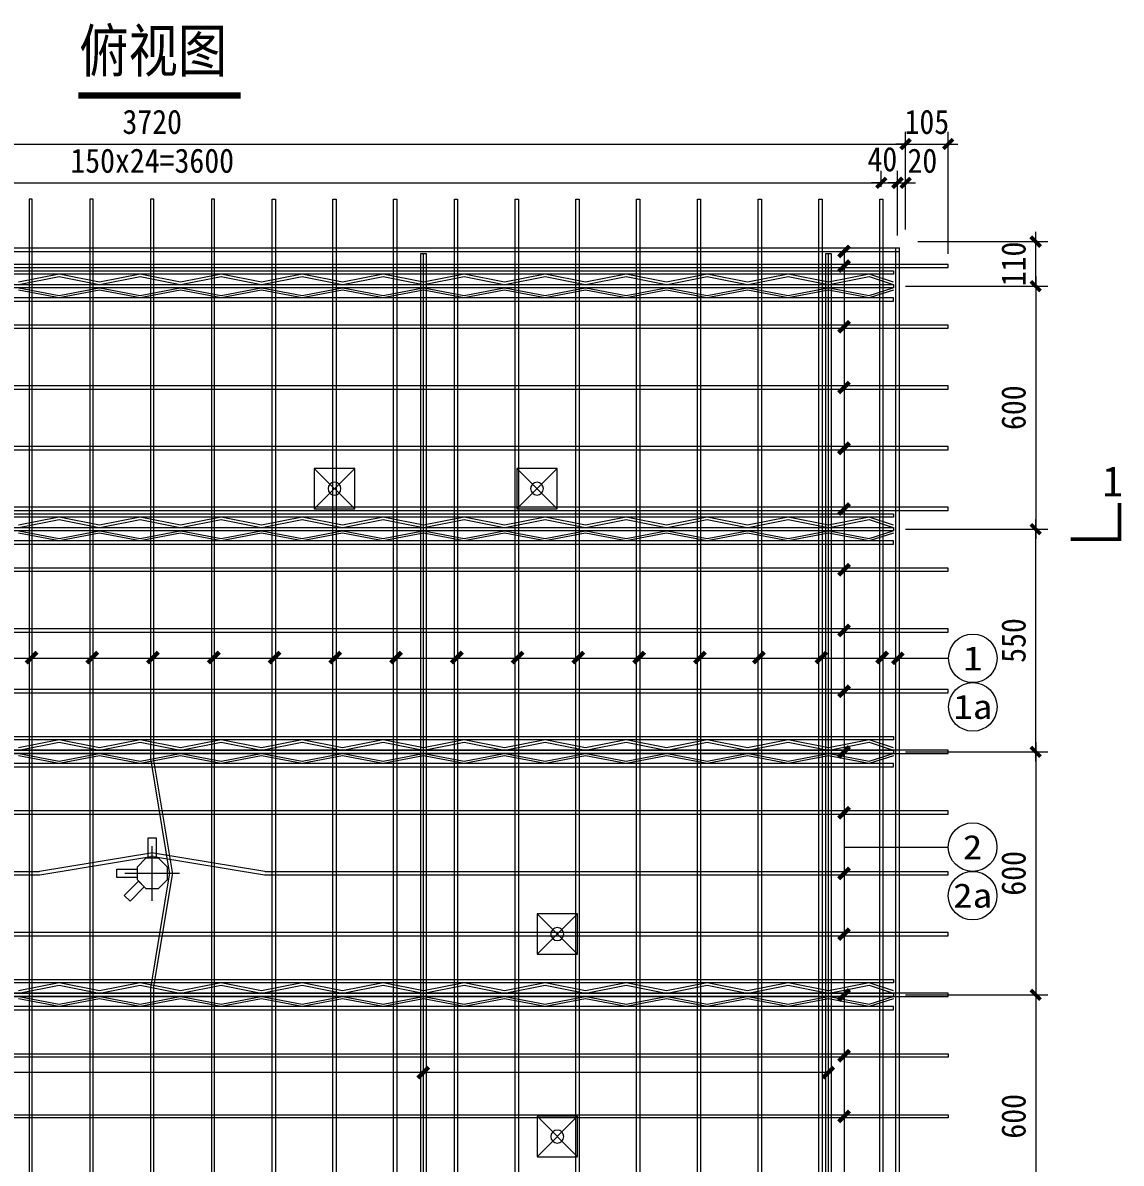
# Model space of a CAD drawing. Header units: millimetres. Extents: x 0 to 12600, y 0 to 8910.
# Drawn here: x 3027 to 5739, y 2156 to 4972 of the extents above; entities that cross this region are included whole.
import ezdxf
from ezdxf.enums import TextEntityAlignment as Align

# ---------------------------------------------------------------- set-up
doc = ezdxf.new("R2010")
doc.units = ezdxf.units.MM
doc.linetypes.add('ACAD_ISO10W100', pattern=[18, 12, -3, 0, -3])
for name, color, linetype in [('DBD6X-1##长度', 4, 'Continuous'), ('EQUIP-照明', 3, 'Continuous'), ('S-DETL-TEXT', 7, 'Continuous'), ('YZ-下划线', 1, 'ACAD_ISO10W100'), ('YZ-标题文字', 2, 'Continuous'), ('桁架', 4, 'Continuous'), ('钢筋', 7, 'Continuous')]:
    doc.layers.add(name, color=color, linetype=linetype)
for name, color, linetype, lineweight in [('PUB_DIM', 3, 'Continuous', 15), ('YG-标注', 151, 'Continuous', 15), ('YZ-符号', 96, 'Continuous', 9), ('墙板支撑', 7, 'Continuous', 15), ('文字标注', 7, 'Continuous', 15), ('轮廓线', 2, 'Continuous', 13)]:
    doc.layers.add(name, color=color, linetype=linetype, lineweight=lineweight)
doc.styles.add('YG-样式 2', font='simhei.ttf')
doc.styles.add('YZ-样式 1', font='simhei.ttf', dxfattribs={"width": 0.85})
doc.styles.add('YZ-样式 2', font='simhei.ttf', dxfattribs={"width": 0.9})
doc.dimstyles.new('YZ-30', dxfattribs={"dimscale": 30, "dimtxt": 2, "dimasz": 0.8, "dimexe": 1, "dimexo": 1, "dimgap": 0.8, "dimtad": 1, "dimdec": 0, "dimzin": 1, "dimdsep": 46, "dimtxsty": 'YZ-样式 2', "dimblk": 'ARCHTICK', "dimcen": 250, "dimdle": 0.8, "dimclrd": 151, "dimclre": 151, "dimclrt": 7, "dimazin": 0, "dimtfac": 1, "dimtdec": 0, "dimtix": 1, "dimtmove": 2, "dimatfit": 2, "dimldrblk": 'ARCHTICK', "dimfxl": 1, "dimlwd": 9, "dimlwe": 9, "dimarcsym": 0})

# ---------------------------------------------------------------- blocks, each defined once
blk = doc.blocks.new('_ArchTick')
at = {"color": 0, "linetype": 'ByBlock', "const_width": 0.4}
blk.add_lwpolyline([(-0.5, -0.5), (0.5, 0.5)], dxfattribs=at)
blk = doc.blocks.new('*D37')
at = {"layer": 'DBD6X-1##长度', "color": 151, "lineweight": 9, "ltscale": 30, "transparency": 16777216}
for p, q in [((1486.9, 4461.9), (1486.9, 4703)), ((5206.9, 4461.9), (5206.9, 4703)), ((1462.9, 4673), (5230.9, 4673))]:
    blk.add_line(p, q, dxfattribs=at)
at = {"layer": 'Defpoints', "color": 0, "ltscale": 30, "transparency": 16777216}
for p in [(5206.9, 4673), (1486.9, 4431.9), (5206.9, 4431.9)]:
    blk.add_point(p, dxfattribs=at)
at = {"layer": 'DBD6X-1##长度', "color": 151, "lineweight": 9, "ltscale": 30, "transparency": 16777216, "xscale": 24, "yscale": 24, "zscale": 24, "rotation": 180}
blk.add_blockref('_ArchTick', (1486.9, 4673), dxfattribs=at)
at = {"layer": 'DBD6X-1##长度', "color": 151, "lineweight": 9, "ltscale": 30, "transparency": 16777216, "xscale": 24, "yscale": 24, "zscale": 24}
blk.add_blockref('_ArchTick', (5206.9, 4673), dxfattribs=at)
at = {"layer": 'DBD6X-1##长度', "color": 7, "lineweight": 9, "ltscale": 30, "transparency": 16777216, "insert": (3346.9, 4727.4), "char_height": 60, "attachment_point": 5, "style": 'YZ-样式 2'}
blk.add_mtext('3720', dxfattribs=at)
blk = doc.blocks.new('*D38')
at = {"layer": 'Defpoints', "color": 0, "ltscale": 30, "transparency": 16777216}
for p in [(5311.9, 4673), (5206.9, 4431.9), (5311.9, 4371.9)]:
    blk.add_point(p, dxfattribs=at)
at = {"layer": '钢筋', "color": 151, "lineweight": 9, "ltscale": 30, "transparency": 16777216}
for p, q in [((5206.9, 4461.9), (5206.9, 4703)), ((5311.9, 4401.9), (5311.9, 4703)), ((5206.9, 4673), (5182.9, 4673)), ((5206.9, 4673), (5311.9, 4673)), ((5311.9, 4673), (5335.9, 4673))]:
    blk.add_line(p, q, dxfattribs=at)
at = {"layer": '钢筋', "color": 151, "lineweight": 9, "ltscale": 30, "transparency": 16777216, "xscale": 24, "yscale": 24, "zscale": 24}
blk.add_blockref('_ArchTick', (5206.9, 4673), dxfattribs=at)
at = {"layer": '钢筋', "color": 151, "lineweight": 9, "ltscale": 30, "transparency": 16777216, "xscale": 24, "yscale": 24, "zscale": 24, "rotation": 180}
blk.add_blockref('_ArchTick', (5311.9, 4673), dxfattribs=at)
at = {"layer": '钢筋', "color": 7, "ltscale": 30, "transparency": 16777216, "insert": (5259.4, 4727.4), "char_height": 60, "attachment_point": 5, "style": 'YZ-样式 2'}
blk.add_mtext('105', dxfattribs=at)
blk = doc.blocks.new('*D39')
at = {"layer": 'Defpoints', "color": 0, "ltscale": 30, "transparency": 16777216}
for p in [(5186.9, 4577.2), (5146.9, 4536.9), (5186.9, 4416.9)]:
    blk.add_point(p, dxfattribs=at)
at = {"layer": '钢筋', "color": 151, "lineweight": 9, "ltscale": 30, "transparency": 16777216}
for p, q in [((5146.9, 4566.9), (5146.9, 4607.2)), ((5186.9, 4446.9), (5186.9, 4607.2)), ((5146.9, 4577.2), (5122.9, 4577.2)), ((5146.9, 4577.2), (5186.9, 4577.2)), ((5186.9, 4577.2), (5210.9, 4577.2))]:
    blk.add_line(p, q, dxfattribs=at)
at = {"layer": '钢筋', "color": 151, "lineweight": 9, "ltscale": 30, "transparency": 16777216, "xscale": 24, "yscale": 24, "zscale": 24}
blk.add_blockref('_ArchTick', (5146.9, 4577.2), dxfattribs=at)
at = {"layer": '钢筋', "color": 151, "lineweight": 9, "ltscale": 30, "transparency": 16777216, "xscale": 24, "yscale": 24, "zscale": 24, "rotation": 180}
blk.add_blockref('_ArchTick', (5186.9, 4577.2), dxfattribs=at)
at = {"layer": '钢筋', "color": 7, "ltscale": 30, "transparency": 16777216, "insert": (5149.5, 4635.2), "char_height": 60, "attachment_point": 5, "style": 'YZ-样式 2'}
blk.add_mtext('40', dxfattribs=at)
blk = doc.blocks.new('*D40')
at = {"layer": 'Defpoints', "color": 0, "ltscale": 30, "transparency": 16777216}
for p in [(5146.9, 4577.2), (1546.9, 4536.9), (5146.9, 4536.9)]:
    blk.add_point(p, dxfattribs=at)
at = {"layer": '钢筋', "color": 151, "lineweight": 9, "ltscale": 30, "transparency": 16777216}
for p, q in [((1546.9, 4566.9), (1546.9, 4607.2)), ((5146.9, 4566.9), (5146.9, 4607.2)), ((1522.9, 4577.2), (5170.9, 4577.2))]:
    blk.add_line(p, q, dxfattribs=at)
at = {"layer": '钢筋', "color": 151, "lineweight": 9, "ltscale": 30, "transparency": 16777216, "xscale": 24, "yscale": 24, "zscale": 24, "rotation": 180}
blk.add_blockref('_ArchTick', (1546.9, 4577.2), dxfattribs=at)
at = {"layer": '钢筋', "color": 151, "lineweight": 9, "ltscale": 30, "transparency": 16777216, "xscale": 24, "yscale": 24, "zscale": 24}
blk.add_blockref('_ArchTick', (5146.9, 4577.2), dxfattribs=at)
at = {"layer": '钢筋', "color": 7, "ltscale": 30, "transparency": 16777216, "insert": (3346.9, 4631.5), "char_height": 60, "attachment_point": 5, "style": 'YZ-样式 2'}
blk.add_mtext('150x24=3600', dxfattribs=at)
blk = doc.blocks.new('*D41')
at = {"layer": 'Defpoints', "color": 0, "ltscale": 30, "transparency": 16777216}
for p in [(5176.9, 4321.9), (5176.9, 3721.9), (5528, 3721.9)]:
    blk.add_point(p, dxfattribs=at)
at = {"layer": 'YG-标注', "color": 151, "lineweight": 9, "ltscale": 30, "transparency": 16777216}
for p, q in [((5528, 4345.9), (5528, 3697.9)), ((5206.9, 4321.9), (5558, 4321.9)), ((5206.9, 3721.9), (5558, 3721.9))]:
    blk.add_line(p, q, dxfattribs=at)
at = {"layer": 'YG-标注', "color": 151, "lineweight": 9, "ltscale": 30, "transparency": 16777216, "xscale": 24, "yscale": 24, "zscale": 24}
for p, rotation in [((5528, 4321.9), 90), ((5528, 3721.9), 270)]:
    blk.add_blockref('_ArchTick', p, dxfattribs=dict(at, rotation=rotation))
at = {"layer": 'YG-标注', "color": 7, "lineweight": 9, "ltscale": 30, "transparency": 16777216, "insert": (5473.6, 4021.9), "char_height": 60, "attachment_point": 5, "rotation": 90, "style": 'YZ-样式 2'}
blk.add_mtext('600', dxfattribs=at)
blk = doc.blocks.new('*D43')
at = {"layer": 'Defpoints', "color": 0, "ltscale": 30, "transparency": 16777216}
for p in [(5176.9, 3171.9), (5176.9, 2571.9), (5528, 2571.9)]:
    blk.add_point(p, dxfattribs=at)
at = {"layer": '钢筋', "color": 151, "lineweight": 9, "ltscale": 30, "transparency": 16777216}
for p, q in [((5528, 3195.9), (5528, 2547.9)), ((5206.9, 3171.9), (5558, 3171.9)), ((5206.9, 2571.9), (5558, 2571.9))]:
    blk.add_line(p, q, dxfattribs=at)
at = {"layer": '钢筋', "color": 151, "lineweight": 9, "ltscale": 30, "transparency": 16777216, "xscale": 24, "yscale": 24, "zscale": 24}
for p, rotation in [((5528, 3171.9), 90), ((5528, 2571.9), 270)]:
    blk.add_blockref('_ArchTick', p, dxfattribs=dict(at, rotation=rotation))
at = {"layer": '钢筋', "color": 7, "ltscale": 30, "transparency": 16777216, "insert": (5473.6, 2871.9), "char_height": 60, "attachment_point": 5, "rotation": 90, "style": 'YZ-样式 2'}
blk.add_mtext('600', dxfattribs=at)
blk = doc.blocks.new('*D44')
at = {"layer": 'Defpoints', "color": 0, "ltscale": 30, "transparency": 16777216}
for p in [(5176.9, 2571.9), (5176.9, 1971.9), (5528, 1971.9)]:
    blk.add_point(p, dxfattribs=at)
at = {"layer": '钢筋', "color": 151, "lineweight": 9, "ltscale": 30, "transparency": 16777216}
for p, q in [((5528, 2595.9), (5528, 1947.9)), ((5206.9, 2571.9), (5558, 2571.9)), ((5206.9, 1971.9), (5558, 1971.9))]:
    blk.add_line(p, q, dxfattribs=at)
at = {"layer": '钢筋', "color": 151, "lineweight": 9, "ltscale": 30, "transparency": 16777216, "xscale": 24, "yscale": 24, "zscale": 24}
for p, rotation in [((5528, 2571.9), 90), ((5528, 1971.9), 270)]:
    blk.add_blockref('_ArchTick', p, dxfattribs=dict(at, rotation=rotation))
at = {"layer": '钢筋', "color": 7, "ltscale": 30, "transparency": 16777216, "insert": (5473.6, 2271.9), "char_height": 60, "attachment_point": 5, "rotation": 90, "style": 'YZ-样式 2'}
blk.add_mtext('600', dxfattribs=at)
blk = doc.blocks.new('*D46')
at = {"layer": 'Defpoints', "color": 0, "ltscale": 30, "transparency": 16777216}
for p in [(5206.9, 4431.9), (5528, 4431.9), (5176.9, 4321.9)]:
    blk.add_point(p, dxfattribs=at)
at = {"layer": '钢筋', "color": 151, "lineweight": 9, "ltscale": 30, "transparency": 16777216}
for p, q in [((5528, 4431.9), (5528, 4455.9)), ((5236.9, 4431.9), (5558, 4431.9)), ((5528, 4321.9), (5528, 4431.9)), ((5206.9, 4321.9), (5558, 4321.9)), ((5528, 4321.9), (5528, 4297.9))]:
    blk.add_line(p, q, dxfattribs=at)
at = {"layer": '钢筋', "color": 151, "lineweight": 9, "ltscale": 30, "transparency": 16777216, "xscale": 24, "yscale": 24, "zscale": 24}
for p, rotation in [((5528, 4431.9), 270), ((5528, 4321.9), 90)]:
    blk.add_blockref('_ArchTick', p, dxfattribs=dict(at, rotation=rotation))
at = {"layer": '钢筋', "color": 7, "ltscale": 30, "transparency": 16777216, "insert": (5473.6, 4376.9), "char_height": 60, "attachment_point": 5, "rotation": 90, "style": 'YZ-样式 2'}
blk.add_mtext('110', dxfattribs=at)
blk = doc.blocks.new('A$C7C4453D7')
at = {"color": 3, "lineweight": 15, "xscale": -80, "yscale": 80, "zscale": 80, "rotation": 180}
blk.add_blockref('_ArchTick', (0, 0), dxfattribs=at)
blk = doc.blocks.new('*D50')
at = {"layer": 'Defpoints', "color": 0, "ltscale": 30, "transparency": 16777216}
for p in [(5206.9, 4577.2), (5206.9, 4431.9), (5186.9, 4416.9)]:
    blk.add_point(p, dxfattribs=at)
at = {"layer": '钢筋', "color": 151, "lineweight": 9, "ltscale": 30, "transparency": 16777216}
for p, q in [((5186.9, 4446.9), (5186.9, 4607.2)), ((5206.9, 4461.9), (5206.9, 4607.2)), ((5186.9, 4577.2), (5162.9, 4577.2)), ((5186.9, 4577.2), (5206.9, 4577.2)), ((5206.9, 4577.2), (5230.9, 4577.2))]:
    blk.add_line(p, q, dxfattribs=at)
at = {"layer": '钢筋', "color": 151, "lineweight": 9, "ltscale": 30, "transparency": 16777216, "xscale": 24, "yscale": 24, "zscale": 24}
blk.add_blockref('_ArchTick', (5186.9, 4577.2), dxfattribs=at)
at = {"layer": '钢筋', "color": 151, "lineweight": 9, "ltscale": 30, "transparency": 16777216, "xscale": 24, "yscale": 24, "zscale": 24, "rotation": 180}
blk.add_blockref('_ArchTick', (5206.9, 4577.2), dxfattribs=at)
at = {"layer": '钢筋', "color": 7, "ltscale": 30, "transparency": 16777216, "insert": (5248.2, 4631.5), "char_height": 60, "attachment_point": 5, "style": 'YZ-样式 2'}
blk.add_mtext('20', dxfattribs=at)
blk = doc.blocks.new('A$C04E44E2E')
at = {"layer": '桁架', "color": 4, "lineweight": 9}
for p, q in [((-3660, 38), (0, 38)), ((0, 30), (-3660, 30)), ((-2060, 30), (-2160, 10)), ((-1960, 10), (-2060, 30)), ((-1860, 30), (-1960, 10)), ((-1760, 10), (-1860, 30)), ((-1660, 30), (-1760, 10)), ((-1560, 10), (-1660, 30)), ((-1460, 30), (-1560, 10)), ((-1360, 10), (-1460, 30)), ((-1260, 30), (-1360, 10)), ((-1160, 10), (-1260, 30)), ((-1060, 30), (-1160, 10)), ((-960, 10), (-1060, 30)), ((-860, 30), (-960, 10)), ((-760, 10), (-860, 30)), ((-660, 30), (-760, 10)), ((-560, 10), (-660, 30)), ((-460, 30), (-560, 10)), ((-360, 10), (-460, 30)), ((-260, 30), (-360, 10)), ((-160, 10), (-260, 30)), ((-60, 30), (-160, 10)), ((0.2, 10), (-60, 30)), ((0, 38), (0, 30)), ((-3660, 4), (0, 4)), ((-2159.1, 4), (-2060, 23.7)), ((-2060, 23.7), (-1960.9, 4)), ((-1960.9, 4), (-1959.3, 4)), ((-1959.3, 4), (-1860, 23.7)), ((-1860, 23.7), (-1760.9, 4)), ((-1760.9, 4), (-1759.1, 4)), ((-1759.1, 4), (-1660, 23.7)), ((-1660, 23.7), (-1560.9, 4)), ((-1560.9, 4), (-1559.1, 4)), ((-1559.1, 4), (-1460, 23.7)), ((-1460, 23.7), (-1360.9, 4)), ((-1360.9, 4), (-1359.1, 4)), ((-1359.1, 4), (-1260, 23.7)), ((-1260, 23.7), (-1160.9, 4)), ((-1160.9, 4), (-1159.1, 4)), ((-1160.9, 4), (-1159.3, 4)), ((-1159.1, 4), (-1060, 23.7)), ((-1060, 23.7), (-960.9, 4)), ((-960.9, 4), (-959.1, 4)), ((-960.9, 4), (-959.1, 4)), ((-960.9, 4), (-959.3, 4)), ((-959.1, 4), (-860, 23.7)), ((-860, 23.7), (-760.9, 4)), ((-760.9, 4), (-759.1, 4)), ((-759.1, 4), (-660, 23.7)), ((-660, 23.7), (-560.9, 4)), ((-560.9, 4), (-559.1, 4)), ((-559.1, 4), (-460, 23.7)), ((-460, 23.7), (-360.9, 4)), ((-360.9, 4), (-359.1, 4)), ((-359.1, 4), (-260, 23.7)), ((-260, 23.7), (-160.9, 4)), ((-160.9, 4), (-159.1, 4)), ((-159.1, 4), (-60, 23.7)), ((-60, 23.7), (-0.7, 4)), ((0, 4), (0, -4)), ((0, -4), (-3660, -4)), ((-2060, -29), (-2160, -10)), ((-2159.1, -4), (-2060, -22.7)), ((-2060, -22.7), (-1960.9, -4)), ((-1960, -10), (-2060, -29)), ((-1960.9, -4), (-1959.3, -4)), ((-1860, -29), (-1960, -10)), ((-1959.3, -4), (-1860, -22.7)), ((-1860, -22.7), (-1760.9, -4)), ((-1760, -10), (-1860, -29)), ((-1760.9, -4), (-1759.1, -4)), ((-1660, -29), (-1760, -10)), ((-1759.1, -4), (-1660, -22.7)), ((-1660, -22.7), (-1560.9, -4)), ((-1560, -10), (-1660, -29)), ((-1560.9, -4), (-1559.1, -4)), ((-1460, -29), (-1560, -10)), ((-1559.1, -4), (-1460, -22.7)), ((-1460, -22.7), (-1360.9, -4)), ((-1360, -10), (-1460, -29)), ((-1360.9, -4), (-1359.1, -4)), ((-1260, -29), (-1360, -10)), ((-1359.1, -4), (-1260, -22.7)), ((-1260, -22.7), (-1160.9, -4)), ((-1160, -10), (-1260, -29)), ((-1160.9, -4), (-1159.1, -4)), ((-1160.9, -4), (-1159.3, -4)), ((-1060, -29), (-1160, -10)), ((-1159.1, -4), (-1060, -22.7)), ((-1060, -22.7), (-960.9, -4)), ((-960, -10), (-1060, -29)), ((-960.9, -4), (-959.1, -4)), ((-960.9, -4), (-959.1, -4)), ((-960.9, -4), (-959.3, -4)), ((-860, -29), (-960, -10)), ((-959.1, -4), (-860, -22.7)), ((-860, -22.7), (-760.9, -4)), ((-760, -10), (-860, -29)), ((-760.9, -4), (-759.1, -4)), ((-660, -29), (-760, -10)), ((-759.1, -4), (-660, -22.7)), ((-660, -22.7), (-560.9, -4)), ((-560, -10), (-660, -29)), ((-560.9, -4), (-559.1, -4)), ((-460, -29), (-560, -10)), ((-559.1, -4), (-460, -22.7)), ((-460, -22.7), (-360.9, -4)), ((-360, -10), (-460, -29)), ((-360.9, -4), (-359.1, -4)), ((-260, -29), (-360, -10)), ((-359.1, -4), (-260, -22.7)), ((-260, -22.7), (-160.9, -4)), ((-160, -10), (-260, -29)), ((-160.9, -4), (-159.1, -4)), ((-60, -29), (-160, -10)), ((-159.1, -4), (-60, -22.7)), ((-60, -22.7), (-0.7, -4)), ((0.2, -10), (-60, -29)), ((0, -29), (-3660, -29)), ((-3660, -37), (0, -37)), ((0, -37), (0, -29))]:
    blk.add_line(p, q, dxfattribs=at)
blk = doc.blocks.new('*D51')
at = {"layer": 'Defpoints', "color": 0, "ltscale": 30, "transparency": 16777216}
for p in [(5176.9, 3721.9), (5528, 3721.9), (5176.9, 3171.9)]:
    blk.add_point(p, dxfattribs=at)
at = {"layer": 'YG-标注', "color": 151, "lineweight": 9, "ltscale": 30, "transparency": 16777216}
for p, q in [((5528, 3147.9), (5528, 3745.9)), ((5206.9, 3721.9), (5558, 3721.9)), ((5206.9, 3171.9), (5558, 3171.9))]:
    blk.add_line(p, q, dxfattribs=at)
at = {"layer": 'YG-标注', "color": 151, "lineweight": 9, "ltscale": 30, "transparency": 16777216, "xscale": 24, "yscale": 24, "zscale": 24}
for p, rotation in [((5528, 3721.9), 90), ((5528, 3171.9), 270)]:
    blk.add_blockref('_ArchTick', p, dxfattribs=dict(at, rotation=rotation))
at = {"layer": 'YG-标注', "color": 7, "ltscale": 30, "transparency": 16777216, "insert": (5473.6, 3446.9), "char_height": 60, "attachment_point": 5, "rotation": 90, "style": 'YZ-样式 2'}
blk.add_mtext('550', dxfattribs=at)
blk = doc.blocks.new('A$C0ABE7B75')
at = {"layer": '钢筋', "color": 4, "lineweight": 13}
for points in [[(-7.3, 0), (7.2, 0), (7.2, 3000), (7.2, 3060), (-7.3, 3060)], [(-7.3, 3060), (-7.3, 3060), (-7.3, 0)], [(-0.8, 3060), (-0.8, 3000), (-0.8, 0)]]:
    blk.add_lwpolyline(points, dxfattribs=at)
blk = doc.blocks.new('A$C6C6A476D')
at = {"layer": '墙板支撑', "color": 6, "ltscale": 30}
for p, q in [((50, 50), (-50, -50)), ((-50, 50), (50, -50))]:
    blk.add_line(p, q, dxfattribs=at)
blk.add_lwpolyline([(-50, 50), (50, 50), (50, -50), (-50, -50)], close=True, dxfattribs=at)
blk.add_circle((0, 0), 16, dxfattribs=at)
blk = doc.blocks.new('A$C35D967A2')
at = {"layer": '墙板支撑', "color": 0, "ltscale": 30}
for p in [(50, 50), (550, 50)]:
    blk.add_blockref('A$C6C6A476D', p, dxfattribs=at)

msp = doc.modelspace()

# ---------------------------------------------------------------- linework, layer by layer
at = {"layer": 'EQUIP-照明', "color": 2, "lineweight": 15}
for p, q in [((3346.9, 2804.4), (3346.9, 2939.4)), ((3414.4, 2871.9), (3279.4, 2871.9))]:
    msp.add_line(p, q, dxfattribs=at)
for points in [[(3356.9, 2959.4), (3356.9, 2909.4), (3336.9, 2909.4), (3336.9, 2959.4)], [(3384.4, 2887.4), (3362.4, 2909.4), (3331.4, 2909.4), (3309.4, 2887.4), (3309.4, 2856.4), (3331.4, 2834.4), (3362.4, 2834.4), (3384.4, 2856.4)], [(3259.4, 2881.9), (3309.4, 2881.9), (3309.4, 2861.9), (3259.4, 2861.9)], [(3292.1, 2802.9), (3327.4, 2838.3), (3313.3, 2852.4), (3277.9, 2817.1)]]:
    msp.add_lwpolyline(points, close=True, dxfattribs=at)
at = {"layer": 'PUB_DIM', "color": 1, "const_width": 9}
msp.add_lwpolyline([(5734.6, 3786.8), (5734.6, 3696.8), (5614.6, 3696.8)], dxfattribs=at)
at = {"layer": 'YZ-下划线', "color": 1, "linetype": 'ByBlock', "const_width": 15}
msp.add_lwpolyline([(3164.8, 4792.8), (3565.4, 4792.8)], dxfattribs=at)
at = {"layer": 'YZ-符号', "color": 3, "lineweight": 13}
for p, q in [((5055.5, 4415.9), (5055.5, 1327.9)), ((1512.9, 3402.9), (5312.8, 3402.9)), ((5055.5, 2936.7), (5312.3, 2936.7))]:
    msp.add_line(p, q, dxfattribs=at)
at = {"layer": 'YZ-符号', "color": 3}
msp.add_line((5015.9, 2380), (1351.4, 2380), dxfattribs=at)
for centre in [(5372.8, 3402.9), (5372.8, 3282.9), (5372.3, 2936.7), (5372.3, 2816.7)]:
    msp.add_circle(centre, 60, dxfattribs=at)
at = {"layer": '轮廓线', "color": 2, "lineweight": 30, "const_width": 0.05}
msp.add_lwpolyline([(5206.9, 4431.9), (5206.9, 1311.9), (1486.9, 1311.9), (1486.9, 4431.9)], close=True, dxfattribs=at)
at = {"layer": '钢筋', "color": 5, "lineweight": 13}
for points in [[(3050.9, 4431.9), (3050.9, 4536.9), (3042.9, 4536.9), (3042.9, 4431.9), (3042.9, 1206.9), (3050.9, 1206.9)], [(3200.9, 4431.9), (3200.9, 4536.9), (3192.9, 4536.9), (3192.9, 4431.9), (3192.9, 1206.9), (3200.9, 1206.9)], [(3500.9, 4431.9), (3500.9, 4536.9), (3492.9, 4536.9), (3492.9, 4431.9), (3492.9, 1206.9), (3500.9, 1206.9)], [(3642.9, 4431.9), (3642.9, 4536.9), (3650.9, 4536.9), (3650.9, 4431.9), (3650.9, 1206.9), (3642.9, 1206.9)], [(3792.9, 4431.9), (3792.9, 4536.9), (3800.9, 4536.9), (3800.9, 4431.9), (3800.9, 1206.9), (3792.9, 1206.9)], [(3942.9, 4431.9), (3942.9, 4536.9), (3950.9, 4536.9), (3950.9, 4431.9), (3950.9, 1206.9), (3942.9, 1206.9)], [(4092.9, 4431.9), (4092.9, 4536.9), (4100.9, 4536.9), (4100.9, 4431.9), (4100.9, 1206.9), (4092.9, 1206.9)], [(4242.9, 4431.9), (4242.9, 4536.9), (4250.9, 4536.9), (4250.9, 4431.9), (4250.9, 1206.9), (4242.9, 1206.9)], [(4392.9, 4431.9), (4392.9, 4536.9), (4400.9, 4536.9), (4400.9, 4431.9), (4400.9, 1206.9), (4392.9, 1206.9)], [(4542.9, 4431.9), (4542.9, 4536.9), (4550.9, 4536.9), (4550.9, 4431.9), (4550.9, 1206.9), (4542.9, 1206.9)], [(4692.9, 4431.9), (4692.9, 4536.9), (4700.9, 4536.9), (4700.9, 4431.9), (4700.9, 1206.9), (4692.9, 1206.9)], [(4842.9, 4431.9), (4842.9, 4536.9), (4850.9, 4536.9), (4850.9, 4431.9), (4850.9, 1206.9), (4842.9, 1206.9)], [(4992.9, 4431.9), (4992.9, 4536.9), (5000.9, 4536.9), (5000.9, 4431.9), (5000.9, 1206.9), (4992.9, 1206.9)], [(5142.9, 4431.9), (5142.9, 4536.9), (5150.9, 4536.9), (5150.9, 4431.9), (5150.9, 1206.9), (5142.9, 1206.9)], [(5182.9, 4416.9), (5182.9, 4416.9), (5190.9, 4416.9), (5190.9, 4416.9), (5190.9, 1326.9), (5182.9, 1326.9)]]:
    msp.add_lwpolyline(points, close=True, dxfattribs=at)
msp.add_lwpolyline([(3351.2, 2592.2), (3397.2, 2868.6, 0.082763), (3397.2, 2875.2), (3351.2, 3151.6, -0.041311), (3350.9, 3154.9), (3350.9, 4431.9), (3350.9, 4536.9), (3342.9, 4536.9), (3342.9, 4431.9), (3342.9, 3154.2, 0.041311), (3343.2, 3150.9), (3389.1, 2875.2, -0.082763), (3389.1, 2868.6), (3343.2, 2592.9, 0.041311), (3342.9, 2589.6), (3342.9, 1206.9), (3350.9, 1206.9), (3350.9, 2588.9, -0.041311)], format="xyb", close=True, dxfattribs=at)
at = {"layer": '钢筋', "color": 1, "lineweight": 13}
msp.add_lwpolyline([(1501.9, 4407.9), (5191.9, 4407.9), (5191.9, 4415.9), (1501.9, 4415.9), (1501.9, 4407.9), (1501.9, 4407.9)], dxfattribs=at)
for points in [[(1486.9, 4375.9), (1381.9, 4375.9), (1381.9, 4367.9), (1486.9, 4367.9), (5311.9, 4367.9), (5311.9, 4375.9)], [(1486.9, 4225.9), (1381.9, 4225.9), (1381.9, 4217.9), (1486.9, 4217.9), (5311.9, 4217.9), (5311.9, 4225.9)], [(1486.9, 4075.9), (1381.9, 4075.9), (1381.9, 4067.9), (1486.9, 4067.9), (5311.9, 4067.9), (5311.9, 4075.9)], [(1486.9, 3925.9), (1381.9, 3925.9), (1381.9, 3917.9), (1486.9, 3917.9), (5311.9, 3917.9), (5311.9, 3925.9)], [(1486.9, 3775.9), (1381.9, 3775.9), (1381.9, 3767.9), (1486.9, 3767.9), (5311.9, 3767.9), (5311.9, 3775.9)], [(1486.9, 3625.9), (1381.9, 3625.9), (1381.9, 3617.9), (1486.9, 3617.9), (5311.9, 3617.9), (5311.9, 3625.9)], [(1486.9, 3475.9), (1381.9, 3475.9), (1381.9, 3467.9), (1486.9, 3467.9), (5311.9, 3467.9), (5311.9, 3475.9)], [(1486.9, 3325.9), (1381.9, 3325.9), (1381.9, 3317.9), (1486.9, 3317.9), (5311.9, 3317.9), (5311.9, 3325.9)], [(1486.9, 3175.9), (1381.9, 3175.9), (1381.9, 3167.9), (1486.9, 3167.9), (5311.9, 3167.9), (5311.9, 3175.9)], [(1486.9, 3025.9), (1381.9, 3025.9), (1381.9, 3017.9), (1486.9, 3017.9), (5311.9, 3017.9), (5311.9, 3025.9)], [(1486.9, 2725.9), (1381.9, 2725.9), (1381.9, 2717.9), (1486.9, 2717.9), (5311.9, 2717.9), (5311.9, 2725.9)], [(1486.9, 2575.9), (1381.9, 2575.9), (1381.9, 2567.9), (1486.9, 2567.9), (5311.9, 2567.9), (5311.9, 2575.9)], [(1486.9, 2417.9), (1381.9, 2417.9), (1381.9, 2425.9), (1486.9, 2425.9), (5311.9, 2425.9), (5311.9, 2417.9)], [(1486.9, 2267.9), (1381.9, 2267.9), (1381.9, 2275.9), (1486.9, 2275.9), (5311.9, 2275.9), (5311.9, 2267.9)]]:
    msp.add_lwpolyline(points, close=True, dxfattribs=at)
for points in [[(3343.6, 2921.9), (3068.9, 2876.2, -0.041311), (3065.6, 2875.9), (1486.9, 2875.9), (1381.9, 2875.9), (1381.9, 2867.9), (1486.9, 2867.9), (3066.2, 2867.9, 0.041311), (3069.5, 2868.2), (3343.6, 2913.8)], [(3350.2, 2913.8), (3624.3, 2868.2, 0.041311), (3627.5, 2867.9), (5311.9, 2867.9), (5311.9, 2875.9), (3628.2, 2875.9, -0.041311), (3624.9, 2876.2), (3350.2, 2921.9)]]:
    msp.add_lwpolyline(points, format="xyb", dxfattribs=at)
for centre in [(3346.9, 2902.2), (3346.9, 2894.1)]:
    msp.add_arc(centre, 20, 80.5377, 99.4623, dxfattribs=at)

# ---------------------------------------------------------------- block references
at = {"layer": 'S-DETL-TEXT', "xscale": -0.3333333333284827, "yscale": 0.3333333333357586, "zscale": 0.3333333333333333}
for p in [(5054.9, 4407.9), (5054.9, 4371.6), (5054.9, 4221.6), (5054.9, 4071.6), (5054.9, 3921.6), (5054.9, 3771.6), (5054.9, 3621.6), (5054.9, 3471.6), (3048.9, 3404.8), (3198.9, 3404.8), (3348.9, 3404.8), (3498.9, 3404.8), (3648.9, 3404.8), (3798.9, 3404.8), (3948.9, 3404.8), (4098.9, 3404.8), (4248.9, 3404.8), (4398.9, 3404.8), (4548.9, 3404.8), (4698.9, 3404.8), (4844.8, 3404.8), (4998.9, 3404.8), (5148.9, 3404.8), (5187.7, 3402.9), (5054.9, 3321.6), (5054.9, 3171.6), (5054.9, 3021.6), (5054.9, 2871.6), (5054.9, 2721.6), (5054.9, 2571.6), (5054.9, 2421.6), (5054.9, 2271.6)]:
    msp.add_blockref('A$C7C4453D7', p, dxfattribs=at)
at = {"layer": 'YG-标注', "color": 0, "ltscale": 30}
for name, p in [('A$C0ABE7B75', (4016.6, 1341.9)), ('A$C0ABE7B75', (5016.6, 1341.9)), ('A$C04E44E2E', (5176.9, 4321.9)), ('A$C04E44E2E', (5176.9, 3721.9)), ('A$C04E44E2E', (5176.9, 3171.9)), ('A$C04E44E2E', (5176.9, 2571.9))]:
    msp.add_blockref(name, p, dxfattribs=at)
at = {"layer": 'YZ-符号', "xscale": -0.3333333333284827, "yscale": 0.3333333333357586, "zscale": 0.3333333333333333}
for p in [(4015.9, 2380), (5015.9, 2380)]:
    msp.add_blockref('A$C7C4453D7', p, dxfattribs=at)
at = {"layer": '墙板支撑', "extrusion": (0, 0, -1), "zscale": -1}
msp.add_blockref('A$C35D967A2', (-4346.9, 3771.9), dxfattribs=at)
at = {"layer": '墙板支撑', "xscale": -1, "rotation": 270}
msp.add_blockref('A$C35D967A2', (4296.9, 2171.9), dxfattribs=at)

# ---------------------------------------------------------------- texts
at = {"layer": 'YZ-标题文字', "style": 'YZ-样式 1', "width": 0.85}
msp.add_text('俯视图', height=105, dxfattribs=at).set_placement((3166.8, 4819.4), align=Align.BOTTOM_LEFT)
at = {"layer": 'YZ-标题文字', "style": 'YZ-样式 1', "width": 1.176}
for s, p in [('1', (5372.8, 3402.9)), ('1a', (5372.8, 3282.9)), ('2', (5372.3, 2936.7)), ('2a', (5372.3, 2816.7))]:
    msp.add_text(s, height=60, dxfattribs=at).set_placement(p, align=Align.MIDDLE)
at = {"layer": '文字标注', "style": 'YG-样式 2'}
msp.add_text('1', height=75, dxfattribs=at).set_placement((5717.9, 3802.6), align=Align.CENTER)

# ---------------------------------------------------------------- dimensions: what is measured, and where the dimension line sits
at = {"layer": 'DBD6X-1##长度', "color": 0, "lineweight": 9, "ltscale": 30}
dim = msp.add_linear_dim(base=(5206.9, 4673), p1=(1486.9, 4431.9), p2=(5206.9, 4431.9), dimstyle='YZ-30', dxfattribs=at)
dim.commit()
dim.dimension.update_dxf_attribs({"geometry": '*D37', "text_midpoint": (3346.9, 4727.4)})
at = {"layer": 'YG-标注', "color": 0, "lineweight": 9, "ltscale": 30}
dim = msp.add_linear_dim(base=(5528, 3721.9), p1=(5176.9, 4321.9), p2=(5176.9, 3721.9), angle=90, dimstyle='YZ-30', dxfattribs=at)
dim.commit()
dim.dimension.update_dxf_attribs({"geometry": '*D41', "text_midpoint": (5473.6, 4021.9)})
at = {"layer": 'YG-标注', "color": 0, "ltscale": 30}
dim = msp.add_linear_dim(base=(5528, 3721.9), p1=(5176.9, 3171.9), p2=(5176.9, 3721.9), angle=90, dimstyle='YZ-30', dxfattribs=at)
dim.commit()
dim.dimension.update_dxf_attribs({"geometry": '*D51', "text_midpoint": (5473.6, 3446.9)})
at = {"layer": '钢筋', "color": 0, "ltscale": 30}
dim = msp.add_linear_dim(base=(5311.9, 4673), p1=(5206.9, 4431.9), p2=(5311.9, 4371.9), dimstyle='YZ-30', dxfattribs=at)
dim.commit()
dim.dimension.update_dxf_attribs({"geometry": '*D38', "text_midpoint": (5259.4, 4727.4)})
dim = msp.add_linear_dim(base=(5146.9, 4577.2), p1=(1546.9, 4536.9), p2=(5146.9, 4536.9), text='150x24=<>', dimstyle='YZ-30', dxfattribs=at)
dim.commit()
dim.dimension.update_dxf_attribs({"geometry": '*D40', "text_midpoint": (3346.9, 4631.5)})
for base, p1, p2, picture, middle in [((5186.9, 4577.2), (5146.9, 4536.9), (5186.9, 4416.9), '*D39', (5149.5, 4635.2)), ((5206.9, 4577.2), (5186.9, 4416.9), (5206.9, 4431.9), '*D50', (5248.2, 4631.5))]:
    dim = msp.add_linear_dim(base=base, p1=p1, p2=p2, dimstyle='YZ-30', dxfattribs=at)
    dim.commit()
    dim.dimension.update_dxf_attribs({"geometry": picture, "text_midpoint": middle, "dimtype": 160})
for base, p1, p2, picture, middle in [((5528, 4431.9), (5176.9, 4321.9), (5206.9, 4431.9), '*D46', (5473.6, 4376.9)), ((5528, 2571.9), (5176.9, 3171.9), (5176.9, 2571.9), '*D43', (5473.6, 2871.9)), ((5528, 1971.9), (5176.9, 2571.9), (5176.9, 1971.9), '*D44', (5473.6, 2271.9))]:
    dim = msp.add_linear_dim(base=base, p1=p1, p2=p2, angle=90, dimstyle='YZ-30', dxfattribs=at)
    dim.commit()
    dim.dimension.update_dxf_attribs({"geometry": picture, "text_midpoint": middle})

doc.saveas('drawing.dxf')
